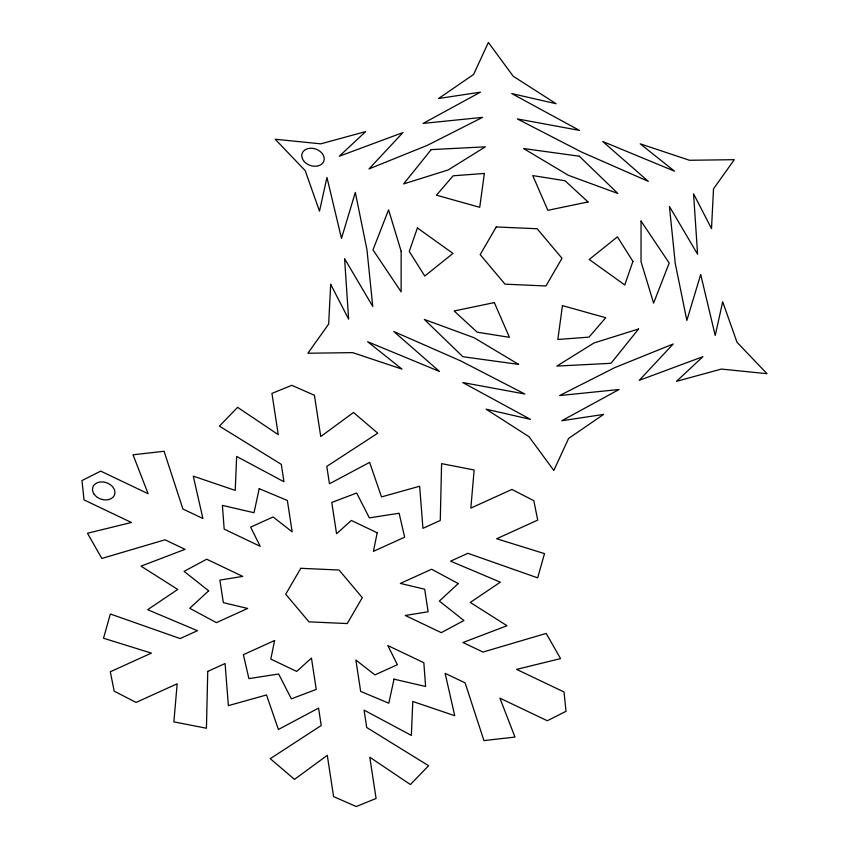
<?xml version="1.0" encoding="UTF-8"?>
<svg xmlns="http://www.w3.org/2000/svg" width="849" height="849" viewBox="0 0 849 849"><rect width="100%" height="100%" fill="white"/><g stroke="black" fill="none" stroke-linecap="round" stroke-linejoin="round"><path stroke-width="1.27" d="M401.153 251.251L401.131 291.844L372.987 249.839L388.587 209.82L401.153 251.251M641.059 221.069L641.027 261.662L653.603 303.093L669.192 263.041L641.059 221.069M207.75 671.4L206.434 728.24L173.875 721.873L177.176 683.774L136.084 702.431L114.201 691.171L110.296 671.761L151.387 653.114L103.525 638.236L110.338 613.997L180.126 638.565L197.456 630.701L147.673 609.699L177.728 589.418L141.019 566.156L185.018 549.335L165.024 539.805L101.838 558.44L87.468 533.257L131.415 522.485L84.009 499.881L81.992 480.555L100.713 471.121L148.119 493.715L133.028 454.799L164.069 451.265L182.917 509.007L202.9 518.537L193.275 476.151L235.226 490.393L236.659 456.454L283.948 481.744L281.295 464.35L219.413 426.134L237.603 407.329L278.239 434.646L271.935 393.395L291.801 385.319L314.427 395.284L320.742 436.535L353.513 412.487L377.752 433.192L326.791 466.377L329.454 483.771L369.612 462.387L381.509 496.909L419.65 486.233L422.94 528.333L440.27 520.469L441.586 463.628L474.145 469.996L470.834 508.095L511.936 489.438L533.819 500.687L537.725 520.097L496.633 538.754L544.496 553.622L537.682 577.861L467.895 553.304L450.564 561.168L500.348 582.159L470.293 602.45L507.002 625.713L463.002 642.523L482.996 652.053L546.183 633.418L560.552 658.601L516.606 669.383L564.012 691.977L566.028 711.303L547.308 720.748L499.902 698.154L514.982 737.07L483.941 740.604L465.103 682.861L445.12 673.331L454.746 715.718L412.794 701.476L411.362 735.404L364.072 710.125L366.726 727.519L428.607 765.724L410.417 784.54L369.782 757.223L376.086 798.474L356.219 806.55L333.593 796.585L327.279 755.323L294.497 779.371L270.269 758.677L321.23 725.492L318.566 708.098L278.408 729.482L266.512 694.96L228.37 705.625L225.081 663.525L207.75 671.4M330.686 284.319L328.659 324.074L307.9 353.237L352.696 352.643L402.002 369.103L367.638 341.733L439.474 371.448L393.862 331.556L460.529 360.814L524.852 394L462.737 382.538L530.455 419.353L486.095 409.186L528.991 436.683L553.824 470.473L568.586 438.445L603.597 414.429L561.773 420.743L619.07 389.5L559.629 395.549L614.665 367.659L673.193 344.004L639.244 380.352L702.919 356.676L676.504 381.328L721.417 369.071L767.008 373.687L736.985 342.264L722.69 301.788L715.229 335.472L700.69 274.514L686.862 320.455L675.231 263.307L669.437 206.456L697.602 254.265L693.559 193.784L711.504 228.604L713.521 188.849L734.279 159.686L689.484 160.27L640.188 143.821L674.552 171.18L602.716 141.475L648.328 181.368L581.661 152.109L517.328 118.913L579.453 130.385L511.735 93.57L556.095 103.727L513.199 76.23L488.366 42.45L473.593 74.468L438.583 98.495L480.417 92.17L423.11 123.413L482.55 117.364L427.525 145.253L368.986 168.919L402.946 132.571L339.271 156.248L365.686 131.584L320.763 143.842L275.182 139.225L305.205 170.649L319.489 211.136L326.961 177.441L341.489 238.399L355.317 192.458L366.948 249.574L372.753 306.457L344.588 258.648L348.631 319.139L330.686 284.319M484.365 173.44L479.717 207.305L436.439 195.185L453.164 175.796L484.365 173.44M562.462 305.619L557.825 339.483L589.026 337.117L605.74 317.728L562.462 305.619M274.609 640.507L270.81 659.079L296.704 671.421L311.456 658.071L316.242 689.42L291.356 698.854L278.674 674.01L248.895 678.616L243.376 654.685L274.609 640.507M377.211 532.79L373.411 551.362L404.644 537.184L399.126 513.252L369.347 517.858L356.665 493.014L331.779 502.438L336.565 533.798L351.316 520.448L377.211 532.79M259.21 488.674L254.01 512.722L222.406 505.378L224.178 529.139L260.208 546.321L250.635 527.144L273.081 516.956L292.141 531.814L287.355 500.464L259.21 488.674M394.01 679.147L388.81 703.195L360.666 691.404L355.88 660.044L374.929 674.902L397.385 664.714L387.813 645.548L423.842 662.719L425.614 686.491L394.01 679.147M632.919 261.386L624.768 284.967L589.227 259.476L617.414 236.86L632.919 261.386M417.421 227.957L409.25 251.421L424.776 276.052L452.952 253.405L417.421 227.957M496.251 226.938L480.173 254.626L505.017 284.16L545.939 285.975L562.006 258.276L537.162 228.752L496.251 226.938M300.769 568.31L285.72 594.226L308.962 621.85L347.241 623.559L362.3 597.643L339.059 570.019L300.769 568.31M431.186 149.615L403.625 183.925L448.145 169.97L485.331 146.835L431.186 149.615M638.565 328.998L611.004 363.308L556.859 366.089L594.035 342.943L638.565 328.998M208.674 590.798L189.741 608.298L216.41 622.635L247.643 608.457L223.34 602.641L219.891 580.1L242.74 576.386L206.71 559.215L184.095 571.356L208.674 590.798M458.269 583.571L439.347 601.071L463.925 620.513L441.31 632.654L405.281 615.472L428.129 611.758L424.68 589.227L400.378 583.412L431.61 569.233L458.269 583.571M588.039 201.945L547.86 210.319L532.758 175.594L564.988 180.72L588.039 201.945M494.33 302.594L454.151 310.978L477.202 332.192L509.421 337.329L494.33 302.594M579.283 156.195L523.589 148.543L568.406 175.329L617.839 193.466L579.283 156.195M518.601 364.38L462.907 356.729L424.351 319.447L474.103 337.743L518.601 364.38M94.25 494.341A11.504 8.66 19.3 0 0 113.681 496.421A11.504 8.66 19.3 0 0 103.217 481.988A11.504 8.66 19.3 0 0 94.25 494.341M303.517 160.673A11.504 8.66 19.3 0 0 322.949 162.753A11.504 8.66 19.3 0 0 312.485 148.32A11.504 8.66 19.3 0 0 303.517 160.673"/></g></svg>
